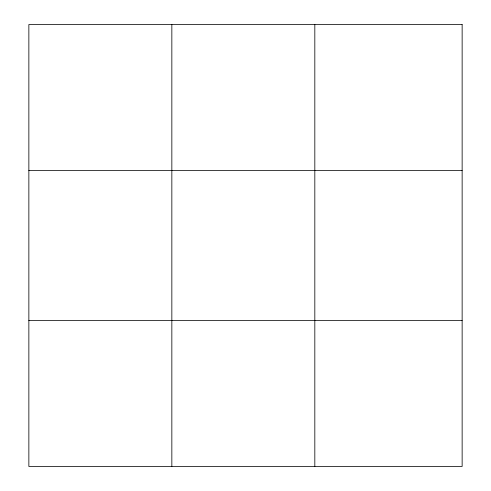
<?xml version="1.0" encoding="UTF-8"?>
<svg xmlns="http://www.w3.org/2000/svg" width="491" height="491" viewBox="0 0 491 491"><rect width="100%" height="100%" fill="white"/><g stroke="black" fill="none" stroke-linecap="round" stroke-linejoin="round"><path stroke-width="0.74" d="M171.844 466.45L171.844 24.55M314.823 466.45L314.823 24.55M28.859 170.377L462.141 170.377M28.859 320.623L462.141 320.623M462.141 24.55L462.141 466.45L28.859 466.45L28.859 24.55L462.141 24.55"/></g></svg>
